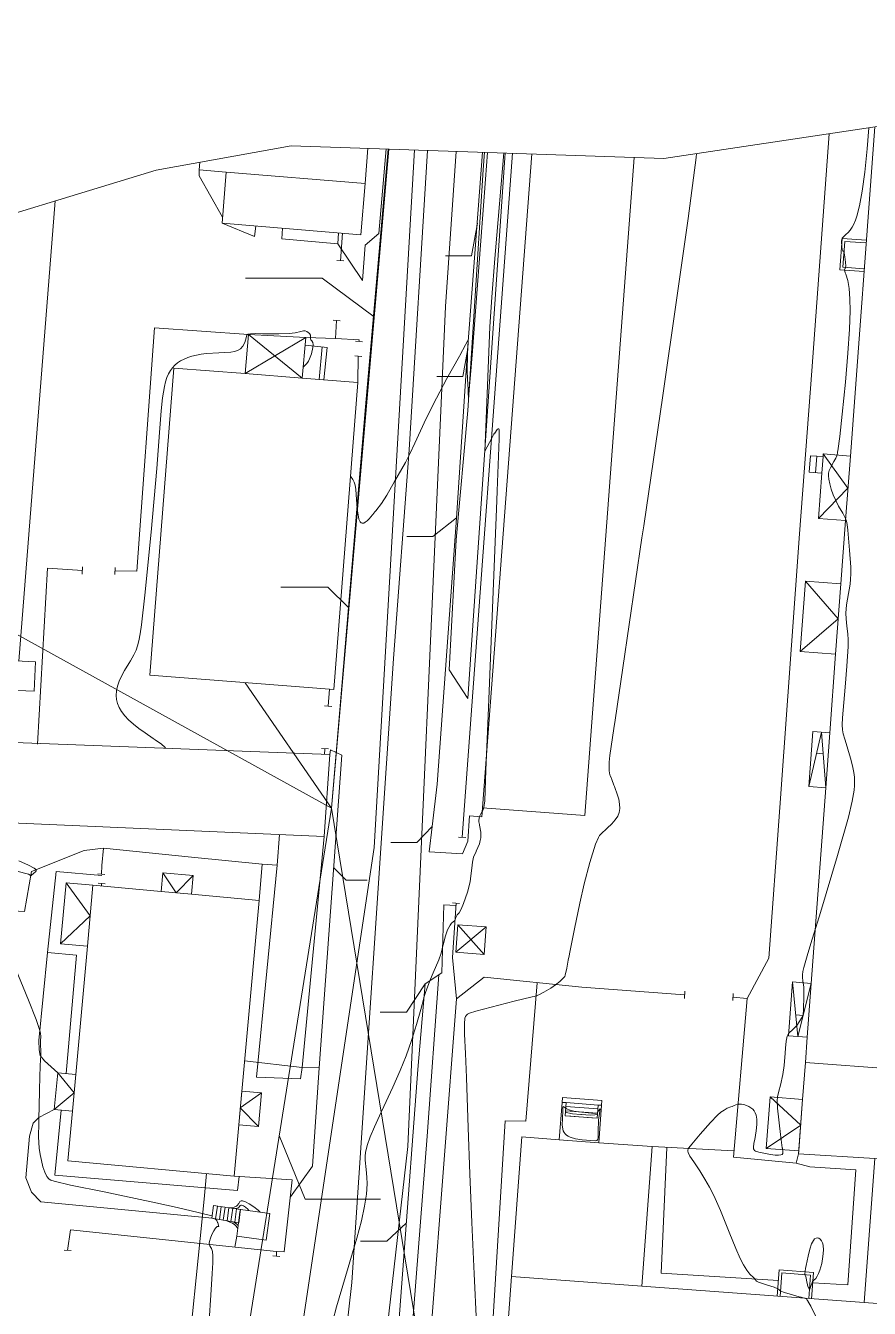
# Model space of a CAD drawing. Header units: metres. Extents: x 1233805 to 1234355, y 654698 to 655114.
# Drawn here: x 1233937.4 to 1233997.3, y 655000.7 to 655091.7 of the extents above; entities that cross this region are included whole.
import ezdxf

# ---------------------------------------------------------------- set-up
doc = ezdxf.new("R2010")
doc.units = ezdxf.units.M

msp = doc.modelspace()

# ---------------------------------------------------------------- linework, layer by layer
at = {"layer": 'ИИ_ВОДОПРОВОДЫ', "lineweight": 0}
msp.add_lwpolyline([(1233967.944, 655082.797), (1233967.18, 655071.793), (1233964.522, 655012.19), (1233960.74, 654978.868), (1233962.888, 654934.908), (1233961.805, 654824.993), (1233961.762, 654810.371), (1233969.882, 654700.999)], dxfattribs=at)
at = {"layer": 'ИИ_ГОРИЗОНТАЛИ_ОСН', "lineweight": 0}
for points, elevation in [([(1233970.154, 655082.722), (1233970.021, 655080.826), (1233969.089, 655068.643), (1233969.065, 655068.339), (1233969.02, 655067.767), (1233968.818, 655065.344), (1233968.8, 655065.62), (1233968.784, 655065.976), (1233968.768, 655066.242), (1233968.728, 655067.156), (1233968.754, 655068.428), (1233968.756, 655068.489), (1233968.767, 655068.832), (1233968.77, 655068.913), (1233968.785, 655069.159), (1233968.785, 655069.159), (1233968.791, 655069.342), (1233968.784, 655069.38), (1233968.769, 655069.384), (1233968.628, 655069.108), (1233968.611, 655069.068), (1233968.194, 655068.311), (1233968.168, 655068.267), (1233967.269, 655066.671), (1233966.537, 655065.298), (1233965.811, 655063.833), (1233965, 655062.097), (1233964.666, 655061.346), (1233964.666, 655061.345), (1233964.336, 655060.724), (1233963.578, 655059.376), (1233963.015, 655058.412), (1233962.634, 655057.818), (1233962.241, 655057.299), (1233962.155, 655057.19), (1233962.13, 655057.16), (1233961.764, 655056.722), (1233961.622, 655056.583), (1233961.496, 655056.486), (1233961.383, 655056.429), (1233961.284, 655056.413), (1233961.2, 655056.44), (1233961.13, 655056.509), (1233961.046, 655056.702), (1233960.979, 655057.015), (1233960.929, 655057.445), (1233960.883, 655058.096), (1233960.83, 655058.802), (1233960.781, 655059.103), (1233960.709, 655059.333), (1233960.607, 655059.527), (1233960.44, 655059.757)], 2.5), ([(1233984.99, 655082.639), (1233984.956, 655082.35), (1233984.387, 655078.039), (1233983.599, 655072.393), (1233982.602, 655065.472), (1233981.245, 655056.235), (1233981.117, 655055.368), (1233979.761, 655046.153), (1233979.216, 655042.45), (1233979.126, 655041.846), (1233978.853, 655039.947), (1233978.801, 655039.464), (1233978.783, 655039.114), (1233978.792, 655038.881), (1233978.822, 655038.679), (1233978.872, 655038.504), (1233978.955, 655038.316), (1233978.992, 655038.241), (1233979.135, 655037.831), (1233979.166, 655037.728), (1233979.221, 655037.583), (1233979.343, 655037.257), (1233979.471, 655036.847), (1233979.539, 655036.489), (1233979.55, 655036.167), (1233979.504, 655035.885), (1233979.398, 655035.626), (1233979.225, 655035.362), (1233978.988, 655035.094), (1233978.655, 655034.786), (1233978.629, 655034.763), (1233978.222, 655034.386), (1233978.2, 655034.365), (1233978.198, 655034.362), (1233978.112, 655034.263), (1233978.033, 655034.128), (1233977.833, 655033.636), (1233977.425, 655032.344), (1233977.024, 655030.842), (1233976.709, 655029.456), (1233976.338, 655027.632), (1233976.315, 655027.518), (1233976.009, 655025.98), (1233975.959, 655025.734), (1233975.896, 655025.418), (1233975.782, 655024.852), (1233975.674, 655024.358), (1233975.643, 655024.263), (1233975.561, 655024.162), (1233975.295, 655023.893), (1233974.996, 655023.656), (1233974.649, 655023.434), (1233974.153, 655023.155), (1233974.067, 655023.108), (1233973.853, 655022.985), (1233973.812, 655022.961), (1233973.619, 655022.884), (1233973.474, 655022.85), (1233973.327, 655022.819), (1233972.061, 655022.51), (1233969.335, 655021.792), (1233968.878, 655021.651), (1233968.754, 655021.587), (1233968.665, 655021.514), (1233968.601, 655021.419), (1233968.558, 655021.295), (1233968.521, 655020.902), (1233968.531, 655020.173), (1233968.592, 655018.784), (1233968.668, 655017.091), (1233968.794, 655013.527), (1233968.906, 655010.257), (1233969.045, 655006.798), (1233969.211, 655003.165), (1233969.394, 654999.673)], 3.5), ([(1233971.319, 655082.682), (1233970.731, 655075.733), (1233970.684, 655075.189), (1233970.461, 655072.46), (1233970.339, 655070.345), (1233970.038, 655063.229), (1233969.969, 655061.521)], 3), ([(1233957.082, 655067.475), (1233957.341, 655067.744), (1233957.455, 655067.906), (1233957.548, 655068.077), (1233957.675, 655068.426), (1233957.776, 655068.869), (1233957.806, 655069.105), (1233957.782, 655069.235), (1233957.692, 655069.356), (1233957.638, 655069.421), (1233957.606, 655069.496), (1233957.604, 655069.597), (1233957.605, 655069.61), (1233957.599, 655069.749), (1233957.543, 655069.864), (1233957.454, 655069.952), (1233957.343, 655070.022), (1233957.228, 655070.062), (1233957.115, 655070.07), (1233956.913, 655070.021), (1233956.532, 655069.923), (1233956.096, 655069.868), (1233955.363, 655069.844), (1233954.203, 655069.857), (1233953.708, 655069.865), (1233953.358, 655069.859), (1233953.182, 655069.825), (1233953.094, 655069.75), (1233953.042, 655069.587), (1233953.035, 655069.556), (1233952.945, 655069.227), (1233952.82, 655068.982), (1233952.647, 655068.791), (1233952.425, 655068.658), (1233952.215, 655068.591), (1233951.946, 655068.545), (1233951.111, 655068.496), (1233950.226, 655068.449), (1233949.862, 655068.405), (1233949.519, 655068.344), (1233949.2, 655068.265), (1233948.905, 655068.17), (1233948.636, 655068.058), (1233948.394, 655067.93), (1233948.178, 655067.787), (1233947.99, 655067.627), (1233947.821, 655067.445), (1233947.673, 655067.238), (1233947.543, 655067.004), (1233947.429, 655066.741), (1233947.332, 655066.446), (1233947.247, 655066.114), (1233947.11, 655065.3), (1233947.013, 655064.387), (1233946.896, 655062.856), (1233946.701, 655060.296), (1233946.301, 655055.775), (1233945.861, 655051.299), (1233945.62, 655049.212), (1233945.525, 655048.565), (1233945.43, 655048.059), (1233945.346, 655047.706), (1233945.24, 655047.412), (1233945.074, 655047.072), (1233944.831, 655046.649), (1233944.722, 655046.472), (1233944.422, 655045.972), (1233944.209, 655045.574), (1233944.043, 655045.202), (1233943.923, 655044.853), (1233943.849, 655044.516), (1233943.821, 655044.198), (1233943.841, 655043.898), (1233943.908, 655043.614), (1233944.026, 655043.336), (1233944.199, 655043.051), (1233944.427, 655042.76), (1233944.71, 655042.462), (1233945.042, 655042.162), (1233945.431, 655041.853), (1233945.874, 655041.533), (1233946.445, 655041.152), (1233946.59, 655041.057), (1233947.044, 655040.74), (1233947.273, 655040.523), (1233947.321, 655040.449)], 2.5), ([(1233969.968, 655061.507), (1233969.983, 655061.538), (1233970.132, 655061.824), (1233970.495, 655062.506), (1233970.624, 655062.726), (1233970.667, 655062.793), (1233970.677, 655062.808), (1233970.857, 655063.06), (1233970.918, 655063.106), (1233970.961, 655063.102), (1233970.984, 655063.052), (1233970.996, 655062.938), (1233970.993, 655062.409), (1233970.85, 655058.703), (1233970.822, 655058.028), (1233970.202, 655042.76), (1233970.057, 655038.885), (1233969.965, 655036.728), (1233969.903, 655036.236), (1233969.861, 655036.098), (1233969.799, 655035.989), (1233969.789, 655035.974), (1233969.685, 655035.792), (1233969.608, 655035.616), (1233969.553, 655035.339), (1233969.554, 655035.225), (1233969.589, 655035.035), (1233969.6, 655034.988), (1233969.685, 655034.501), (1233969.696, 655034.295), (1233969.687, 655034.106), (1233969.651, 655033.9), (1233969.586, 655033.678), (1233969.355, 655033.142), (1233969.352, 655033.136), (1233969.178, 655032.733), (1233969.093, 655032.36), (1233969.048, 655031.937), (1233968.992, 655031.405), (1233968.926, 655030.983), (1233968.743, 655030.243), (1233968.473, 655029.437), (1233968.3, 655029.024), (1233968.152, 655028.768), (1233968.041, 655028.655), (1233968.002, 655028.622), (1233967.92, 655028.445), (1233967.899, 655028.374), (1233967.853, 655028.233), (1233967.824, 655028.207), (1233967.734, 655028.146), (1233967.621, 655028.032), (1233967.512, 655027.891), (1233967.331, 655027.558), (1233967.187, 655027.143), (1233967.024, 655026.509), (1233967.003, 655026.421), (1233966.867, 655025.911), (1233966.703, 655025.443), (1233966.314, 655024.512), (1233966.129, 655024.078), (1233965.782, 655023.196), (1233965.658, 655022.771), (1233965.647, 655022.717), (1233965.446, 655021.918), (1233965.127, 655020.845), (1233964.766, 655019.706), (1233964.388, 655018.623), (1233963.967, 655017.583), (1233963.438, 655016.396), (1233962.645, 655014.69), (1233962.616, 655014.628), (1233962.142, 655013.601), (1233961.84, 655012.88), (1233961.632, 655012.274), (1233961.514, 655011.774), (1233961.485, 655011.509), (1233961.48, 655011.238), (1233961.547, 655010.571), (1233961.613, 655010.012), (1233961.629, 655009.544), (1233961.578, 655008.826), (1233961.441, 655007.952), (1233961.216, 655006.914), (1233960.901, 655005.696), (1233960.099, 655002.981), (1233959.454, 655000.812), (1233959.191, 654999.824)], 3), ([(1233936.928, 655032.459), (1233937.609, 655032.161), (1233938.006, 655031.948), (1233938.106, 655031.871), (1233938.153, 655031.806), (1233938.15, 655031.751), (1233938.096, 655031.689), (1233938.092, 655031.684), (1233937.987, 655031.581), (1233937.793, 655031.416), (1233937.758, 655031.417), (1233937.72, 655031.449), (1233937.607, 655031.526), (1233937.504, 655031.549), (1233936.862, 655031.707)], 2.5), ([(1233936.689, 655024.815), (1233937.604, 655022.577), (1233938.146, 655021.199), (1233938.407, 655020.435), (1233938.457, 655020.212), (1233938.472, 655020.015), (1233938.466, 655019.664), (1233938.46, 655019.369), (1233938.469, 655019.031), (1233938.475, 655018.855), (1233938.469, 655018.703), (1233938.438, 655017.938), (1233938.392, 655016.23), (1233938.36, 655014.998), (1233938.33, 655014.255), (1233938.33, 655014.254), (1233938.338, 655014.25), (1233938.341, 655014.249), (1233938.335, 655013.976), (1233938.331, 655013.875), (1233938.319, 655012.882), (1233938.369, 655012.069), (1233938.43, 655011.637), (1233938.519, 655011.196), (1233938.633, 655010.763), (1233938.759, 655010.384), (1233938.901, 655010.077), (1233939.051, 655009.896), (1233939.061, 655009.887), (1233939.063, 655009.885), (1233939.18, 655009.813), (1233939.432, 655009.731), (1233940.588, 655009.462), (1233942.969, 655008.97), (1233946.644, 655008.207), (1233948.157, 655007.865), (1233949.641, 655007.503), (1233950.112, 655007.386), (1233950.627, 655007.281), (1233950.631, 655007.28)], 2.5), ([(1233977.942, 655014.208), (1233977.938, 655014.209), (1233977.567, 655014.235), (1233976.066, 655014.347), (1233976.062, 655014.347), (1233976.059, 655014.347), (1233975.679, 655014.376), (1233975.678, 655014.377)], 5), ([(1233977.963, 655014.493), (1233977.919, 655014.47), (1233977.785, 655014.436), (1233977.442, 655014.423), (1233976.828, 655014.458), (1233976.805, 655014.46), (1233976.781, 655014.462), (1233976.182, 655014.513), (1233975.854, 655014.574), (1233975.728, 655014.625), (1233975.698, 655014.646)], 4.5), ([(1233952.365, 655007.958), (1233952.191, 655007.891), (1233951.888, 655007.852), (1233951.847, 655007.847)], 3), ([(1233952.502, 655007.848), (1233952.414, 655007.814), (1233952.261, 655007.794), (1233952.243, 655007.791)], 3.5), ([(1233954.043, 655007.547), (1233953.903, 655007.681), (1233953.596, 655007.916), (1233953.263, 655008.134), (1233952.989, 655008.28), (1233952.79, 655008.347), (1233952.685, 655008.344), (1233952.604, 655008.294), (1233952.521, 655008.162), (1233952.502, 655008.126), (1233952.437, 655008.024), (1233952.365, 655007.958)], 3), ([(1233953.244, 655007.654), (1233953.157, 655007.761), (1233953.009, 655007.89), (1233952.847, 655007.994), (1233952.716, 655008.044), (1233952.662, 655008.042), (1233952.622, 655008.017), (1233952.58, 655007.95), (1233952.57, 655007.932), (1233952.502, 655007.848)], 3.5), ([(1233950.73, 655007.085), (1233950.741, 655007.082), (1233950.903, 655007.009), (1233950.96, 655006.943), (1233951.018, 655006.814), (1233951.022, 655006.804), (1233951.028, 655006.789), (1233951.112, 655006.533), (1233951.088, 655006.529), (1233951.034, 655006.53), (1233950.981, 655006.511), (1233950.867, 655006.406), (1233950.744, 655006.215), (1233950.612, 655005.953), (1233950.504, 655005.683), (1233950.441, 655005.46), (1233950.427, 655005.337), (1233950.436, 655005.232), (1233950.467, 655005.14), (1233950.531, 655005.033), (1233950.583, 655004.949), (1233950.651, 655004.756), (1233950.68, 655004.441), (1233950.677, 655003.932), (1233950.642, 655003.194), (1233950.564, 655002.029), (1233950.405, 654999.463)], 2.5), ([(1233951.619, 655006.938), (1233951.78, 655006.867), (1233952.064, 655006.746), (1233952.232, 655006.647), (1233952.319, 655006.565), (1233952.405, 655006.447), (1233952.45, 655006.388)], 3), ([(1233952.139, 655006.851), (1233952.247, 655006.788), (1233952.368, 655006.718), (1233952.455, 655006.617), (1233952.478, 655006.587)], 3.5)]:
    msp.add_lwpolyline(points, dxfattribs=dict(at, elevation=elevation))
at = {"layer": 'ИИ_ГОРИЗОНТАЛИ_УТОЛЩ', "lineweight": 0, "elevation": 4}
for points in [[(1233997.208, 655084.469), (1233997.096, 655082.967), (1233996.93, 655081.319), (1233996.75, 655079.962), (1233996.56, 655078.922), (1233996.369, 655078.209), (1233996.26, 655077.907), (1233996.144, 655077.64), (1233996.02, 655077.412), (1233995.887, 655077.215), (1233995.745, 655077.049), (1233995.572, 655076.888), (1233995.529, 655076.851), (1233995.409, 655076.733), (1233995.334, 655076.632), (1233995.296, 655076.54), (1233995.283, 655076.424), (1233995.289, 655076.006), (1233995.322, 655075.832), (1233995.368, 655075.73), (1233995.396, 655075.717), (1233995.434, 655075.69), (1233995.465, 655075.608), (1233995.517, 655075.318), (1233995.562, 655074.934), (1233995.571, 655074.641), (1233995.57, 655074.602), (1233995.571, 655074.574), (1233995.551, 655074.514), (1233995.546, 655074.509), (1233995.508, 655074.456), (1233995.496, 655074.385), (1233995.545, 655074.167), (1233995.575, 655074.091), (1233995.724, 655073.631), (1233995.821, 655073.064), (1233995.875, 655072.345), (1233995.885, 655071.478), (1233995.838, 655070.17), (1233995.728, 655068.472), (1233995.555, 655066.41), (1233995.334, 655064.162), (1233995.154, 655062.566), (1233995.01, 655061.544), (1233995, 655061.479), (1233994.983, 655061.375), (1233994.947, 655061.185), (1233994.879, 655061.034), (1233994.739, 655060.791), (1233994.491, 655060.35), (1233994.4, 655060.15), (1233994.355, 655059.974), (1233994.344, 655059.778), (1233994.369, 655059.545), (1233994.439, 655059.22), (1233994.551, 655058.838), (1233994.692, 655058.44), (1233994.848, 655058.064), (1233995.069, 655057.623), (1233995.364, 655057.116), (1233995.471, 655056.938), (1233995.569, 655056.749), (1233995.629, 655056.569), (1233995.675, 655056.319), (1233995.724, 655055.917), (1233995.851, 655054.506), (1233995.927, 655053.29), (1233995.937, 655052.822), (1233995.925, 655052.437), (1233995.892, 655052.091), (1233995.827, 655051.689), (1233995.781, 655051.438), (1233995.639, 655050.614), (1233995.587, 655050.035), (1233995.597, 655049.627), (1233995.658, 655049.106), (1233995.721, 655048.574), (1233995.742, 655048.152), (1233995.739, 655047.662), (1233995.655, 655046.284), (1233995.525, 655044.795), (1233995.344, 655042.602), (1233995.325, 655042.102), (1233995.34, 655041.756), (1233995.39, 655041.475), (1233995.505, 655041.093), (1233995.526, 655041.027), (1233995.909, 655039.737), (1233996.044, 655039.193), (1233996.14, 655038.725), (1233996.187, 655038.4), (1233996.208, 655038.106), (1233996.204, 655037.808), (1233996.176, 655037.486), (1233996.037, 655036.688), (1233995.762, 655035.565), (1233994.992, 655032.842), (1233993.774, 655028.8), (1233993.093, 655026.596), (1233992.828, 655025.735), (1233992.593, 655024.895), (1233992.532, 655024.607), (1233992.504, 655024.382), (1233992.506, 655024.19), (1233992.542, 655023.96), (1233992.604, 655023.491), (1233992.611, 655022.864), (1233992.574, 655021.906), (1233992.574, 655021.893), (1233992.573, 655021.883), (1233992.548, 655021.536), (1233992.481, 655021.371), (1233992.281, 655021.032), (1233992.101, 655020.778), (1233991.924, 655020.584), (1233991.693, 655020.383), (1233991.663, 655020.358), (1233991.509, 655020.206), (1233991.422, 655020.018), (1233991.345, 655019.659), (1233991.293, 655019.176), (1233991.274, 655018.822), (1233991.209, 655017.945), (1233991.105, 655017.306), (1233990.941, 655016.553), (1233990.834, 655016.129), (1233990.738, 655015.73), (1233990.71, 655015.426), (1233990.745, 655014.915), (1233990.951, 655013.044), (1233991.077, 655012.112), (1233991.082, 655012.08), (1233991.116, 655011.839), (1233991.12, 655011.806), (1233991.12, 655011.806), (1233991.119, 655011.704), (1233991.071, 655011.636), (1233990.97, 655011.594), (1233990.816, 655011.579), (1233990.569, 655011.592), (1233990.232, 655011.635), (1233989.421, 655011.792), (1233989.179, 655011.867), (1233989.113, 655011.91), (1233989.069, 655011.964), (1233989.044, 655012.035), (1233989.035, 655012.129), (1233989.068, 655012.427), (1233989.116, 655012.698), (1233989.219, 655013.3), (1233989.265, 655013.752), (1233989.264, 655014.128), (1233989.214, 655014.426), (1233989.156, 655014.578), (1233989.076, 655014.716), (1233988.974, 655014.839), (1233988.85, 655014.946), (1233988.704, 655015.038), (1233988.538, 655015.112), (1233988.357, 655015.166), (1233988.171, 655015.197), (1233987.908, 655015.19), (1233987.659, 655015.099), (1233987.521, 655015.038), (1233987.419, 655015.002), (1233987.169, 655014.905), (1233986.947, 655014.785), (1233986.715, 655014.622), (1233986.474, 655014.413), (1233985.985, 655013.903), (1233985.261, 655013.06), (1233984.786, 655012.503), (1233984.651, 655012.354), (1233984.44, 655012.105), (1233984.392, 655012.021), (1233984.37, 655011.944), (1233984.37, 655011.861), (1233984.394, 655011.768), (1233984.527, 655011.516), (1233984.8, 655011.108), (1233985.233, 655010.461), (1233985.588, 655009.888), (1233985.917, 655009.304), (1233986.219, 655008.712), (1233986.686, 655007.666), (1233987.306, 655006.131), (1233987.774, 655004.963), (1233988.088, 655004.249), (1233988.323, 655003.793), (1233988.556, 655003.42), (1233988.784, 655003.131), (1233989.026, 655002.905), (1233989.089, 655002.851), (1233989.177, 655002.733), (1233989.247, 655002.643), (1233989.384, 655002.569), (1233990.016, 655002.367), (1233990.501, 655002.217), (1233990.755, 655002.109), (1233990.825, 655002.059), (1233990.87, 655002.004), (1233990.871, 655002.001), (1233990.962, 655001.926), (1233991.221, 655001.833), (1233992.274, 655001.537), (1233992.406, 655001.501), (1233992.72, 655001.411), (1233992.814, 655001.361), (1233992.849, 655001.297), (1233992.88, 655001.237), (1233992.887, 655001.229), (1233993.088, 655000.881), (1233993.49, 655000.03)], [(1233975.495, 655014.288), (1233975.485, 655014.163), (1233975.463, 655013.736), (1233975.497, 655013.433), (1233975.539, 655013.304), (1233975.596, 655013.189), (1233975.671, 655013.09), (1233975.763, 655013.004), (1233975.88, 655012.927), (1233976.026, 655012.858), (1233976.397, 655012.744), (1233976.872, 655012.664), (1233977.493, 655012.611), (1233977.495, 655012.611), (1233977.497, 655012.611), (1233977.796, 655012.597), (1233977.929, 655012.618), (1233977.993, 655012.687), (1233978.017, 655012.843), (1233978.023, 655013.257), (1233978.044, 655014.066), (1233978.132, 655014.693), (1233978.156, 655014.855), (1233978.148, 655014.867), (1233978.129, 655014.849), (1233978.049, 655014.718), (1233978.002, 655014.637), (1233977.958, 655014.583), (1233977.898, 655014.561), (1233977.549, 655014.573), (1233977.548, 655014.573), (1233977.546, 655014.573), (1233976.619, 655014.658), (1233976.285, 655014.711), (1233976.03, 655014.771), (1233975.778, 655014.873), (1233975.578, 655015.013), (1233975.538, 655015.044), (1233975.521, 655015.039), (1233975.511, 655014.917), (1233975.511, 655014.834), (1233975.511, 655014.659), (1233975.495, 655014.288)], [(1233952.638, 655007.738), (1233952.635, 655007.737), (1233952.632, 655007.736), (1233952.611, 655007.6), (1233952.608, 655007.577), (1233952.605, 655007.553), (1233952.52, 655006.948), (1233952.504, 655006.789), (1233952.504, 655006.789), (1233952.505, 655006.787), (1233952.507, 655006.786), (1233952.514, 655006.786), (1233952.538, 655006.943), (1233952.539, 655006.949), (1233952.54, 655006.954), (1233952.626, 655007.579), (1233952.641, 655007.74), (1233952.64, 655007.74), (1233952.639, 655007.739), (1233952.639, 655007.739), (1233952.638, 655007.738)], [(1233993.171, 655002.489), (1233993.156, 655002.435), (1233993.054, 655002.135), (1233993.011, 655002.081), (1233992.971, 655002.088), (1233992.894, 655002.268), (1233992.794, 655002.707), (1233992.76, 655002.873), (1233992.684, 655003.134), (1233992.673, 655003.163), (1233992.73, 655003.535), (1233992.768, 655003.743), (1233992.772, 655003.763), (1233992.9, 655004.417), (1233993.021, 655004.907), (1233993.148, 655005.281), (1233993.278, 655005.534), (1233993.37, 655005.639), (1233993.468, 655005.701), (1233993.571, 655005.719), (1233993.673, 655005.692), (1233993.769, 655005.62), (1233993.852, 655005.508), (1233993.918, 655005.363), (1233993.963, 655005.192), (1233993.991, 655004.833), (1233993.961, 655004.39), (1233993.874, 655003.889), (1233993.744, 655003.417), (1233993.653, 655003.183), (1233993.553, 655002.99), (1233993.445, 655002.841), (1233993.322, 655002.723), (1233993.302, 655002.707), (1233993.222, 655002.627), (1233993.171, 655002.489)]]:
    msp.add_lwpolyline(points, dxfattribs=at)
at = {"layer": 'ИИ_ДОРОГИ_АД', "lineweight": 0}
for points in [[(1233994.409, 655084.05), (1233993.163, 655067.221), (1233992.305, 655055.659), (1233990.905, 655036.255), (1233990.125, 655025.548), (1233988.594, 655022.708)], [(1233961.498, 655076.145), (1233962.445, 655076.959), (1233962.981, 655082.968)], [(1233969.812, 655082.733), (1233968.744, 655068.668), (1233967.972, 655056.783), (1233966.599, 655037.909), (1233966.246, 655034.896)], [(1233949.721, 655081.481), (1233949.702, 655081.05), (1233951.368, 655078.134)], [(1233951.332, 655077.699), (1233953.628, 655076.759), (1233953.734, 655077.5)], [(1233955.616, 655077.343), (1233955.571, 655076.594), (1233959.554, 655076.245), (1233959.601, 655077.013)], [(1233959.554, 655076.245), (1233961.293, 655073.624), (1233961.498, 655076.145)], [(1233958.974, 655039.999), (1233959.025, 655040.337), (1233959.836, 655039.969), (1233958.224, 655017.766), (1233957.74, 655010.801), (1233956.183, 655008.633)], [(1233969.811, 655036.226), (1233969.76, 655035.577), (1233968.883, 655035.659), (1233968.766, 655033.867), (1233968.389, 655032.971), (1233966.037, 655033.103), (1233966.246, 655034.896)], [(1233921.896, 655014.323), (1233918.478, 655014.665), (1233920.242, 655030.402), (1233931.846, 655029.176), (1233937.312, 655028.858), (1233937.808, 655031.71), (1233941.546, 655033.2), (1233942.917, 655033.363)], [(1233954.189, 655032.216), (1233955.241, 655032.158), (1233953.767, 655017.125), (1233956.898, 655016.993), (1233957.028, 655017.81)], [(1233942.814, 655031.411), (1233939.57, 655031.711), (1233938.959, 655025.949), (1233938.343, 655019.708), (1233938.353, 655019.053), (1233938.433, 655018.661), (1233938.746, 655018.278), (1233939.674, 655017.42)], [(1233967.921, 655029.294), (1233967.073, 655029.33), (1233966.927, 655024.513)], [(1233938.959, 655025.949), (1233941.011, 655025.762), (1233940.269, 655017.365)], [(1233966.927, 655024.513), (1233965.735, 655023.726), (1233965.22, 655017.649), (1233963.19, 654990.517), (1233963.573, 654989.502), (1233964.287, 654988.788), (1233964.986, 654988.479), (1233965.342, 654988.479)], [(1233964.287, 654988.788), (1233964.143, 654990.442), (1233965.892, 655012.937), (1233966.701, 655024.364)], [(1233973.677, 655023.816), (1233972.891, 655013.991), (1233971.424, 655014.016), (1233970.479, 654998.541)], [(1233957.028, 655017.81), (1233958.224, 655017.766)], [(1233939.436, 655014.811), (1233938.347, 655014.252), (1233937.946, 655013.843), (1233937.67, 655012.926), (1233937.419, 655009.964), (1233937.82, 655008.967), (1233938.488, 655008.281), (1233950.655, 655007.101)], [(1233939.933, 655014.765), (1233939.482, 655010.169), (1233952.43, 655009.065), (1233952.553, 655010.077)], [(1233981.847, 655012.187), (1233987.648, 655011.891)], [(1233982.884, 655012.134), (1233982.482, 655003.213), (1233990.805, 655002.686)], [(1233993.236, 655002.532), (1233995.726, 655002.374), (1233996.285, 655010.543), (1233993.035, 655010.753), (1233992.057, 655011.009)], [(1233952.373, 655005.845), (1233952.23, 655005.054)]]:
    msp.add_lwpolyline(points, dxfattribs=at)
at = {"layer": 'ИИ_КАНАЛИЗАЦИЯ', "lineweight": 0}
msp.add_lwpolyline([(1233959.831, 654935.307), (1233963.849, 654975.195), (1233964.502, 654990.159), (1233959.462, 654992.879), (1233960.552, 655002.541), (1233963.498, 655046.82), (1233964.614, 655061.611), (1233965.913, 655082.867)], dxfattribs=at)
at = {"layer": 'ИИ_ЛЭП_ВН', "lineweight": 0}
for points in [[(1233963.155, 655082.962), (1233959.103, 655036.201)], [(1233962.125, 655071.068), (1233958.443, 655073.804), (1233953.002, 655073.804)], [(1233959.103, 655036.201), (1233949.847, 654978.253), (1233945.218, 654919.13), (1233958.083, 654861.007)], [(1233955.394, 655012.977), (1233957.242, 655008.47), (1233962.581, 655008.47)]]:
    msp.add_lwpolyline(points, dxfattribs=at)
at = {"layer": 'ИИ_ЛЭП_НН', "lineweight": 0}
for points in [[(1233963.118, 655082.963), (1233961.503, 655064.671), (1233959.103, 655036.201)], [(1233960.303, 655050.436), (1233958.844, 655051.876), (1233955.494, 655051.876)], [(1233959.103, 655036.201), (1233932.829, 655050.695)], [(1233959.103, 655036.201), (1233952.965, 655045.102)], [(1233959.103, 655036.201), (1233968.727, 654977.323)], [(1233922.991, 654975.982), (1233937.196, 654974.121), (1233946.265, 654972.885), (1233948.67, 654994.745), (1233950.077, 655008.451), (1233950.235, 655010.279)]]:
    msp.add_lwpolyline(points, dxfattribs=at)
at = {"layer": 'ИИ_ОГРАДЫ', "lineweight": 0}
for points in [[(1233971.93, 655082.661), (1233968.366, 655034.132)], [(1233959.734, 655075.037), (1233959.882, 655076.99)], [(1233959.484, 655075.055), (1233959.983, 655075.019)], [(1233959.215, 655070.81), (1233959.714, 655070.773)], [(1233959.464, 655070.792), (1233959.382, 655069.52), (1233961.053, 655069.424), (1233961.042, 655069.312)], [(1233953.199, 655069.8), (1233946.532, 655070.265), (1233945.295, 655053.003), (1233943.733, 655053.027)], [(1233957.268, 655069.587), (1233959.382, 655069.52)], [(1233960.792, 655069.33), (1233961.291, 655069.294)], [(1233960.752, 655068.283), (1233961.25, 655068.246)], [(1233960.956, 655066.407), (1233961.001, 655068.264)], [(1233941.431, 655053.06), (1233938.956, 655053.22), (1233938.245, 655040.75)], [(1233941.447, 655053.309), (1233941.416, 655052.81)], [(1233943.748, 655053.276), (1233943.718, 655052.777)], [(1233958.96, 655044.636), (1233958.861, 655043.437)], [(1233958.612, 655043.455), (1233959.111, 655043.418)], [(1233958.378, 655040.437), (1233958.876, 655040.4)], [(1233958.627, 655040.419), (1233958.596, 655040.013)], [(1233952.929, 655018.271), (1233957.028, 655017.81), (1233958.589, 655034.184)], [(1233968.117, 655034.15), (1233968.616, 655034.114)], [(1233953.968, 655029.656), (1233954.189, 655032.216), (1233949.158, 655032.733), (1233942.917, 655033.363), (1233942.8, 655032.129), (1233942.776, 655031.519)], [(1233942.527, 655031.538), (1233943.026, 655031.501)], [(1233942.538, 655030.878), (1233943.037, 655030.841)], [(1233942.788, 655030.86), (1233942.775, 655030.677)], [(1233967.682, 655029.473), (1233968.181, 655029.436)], [(1233967.932, 655029.455), (1233967.672, 655025.611), (1233967.961, 655022.677)], [(1233984.15, 655022.955), (1233976.86, 655023.491), (1233969.924, 655024.2), (1233967.961, 655022.677), (1233965.342, 654988.479), (1233965.312, 654988.279)], [(1233984.133, 655022.706), (1233984.168, 655023.205)], [(1233987.56, 655022.548), (1233987.595, 655023.047)], [(1233992.229, 655011.671), (1233992.057, 655011.009), (1233987.608, 655011.432), (1233988.594, 655022.708), (1233987.578, 655022.798)], [(1233940.376, 655004.826), (1233940.595, 655006.292), (1233955.207, 655004.738), (1233955.75, 655004.716), (1233956.314, 655009.824), (1233952.184, 655010.101)], [(1233940.127, 655004.844), (1233940.626, 655004.808)], [(1233954.939, 655004.429), (1233955.437, 655004.392)], [(1233955.207, 655004.738), (1233955.188, 655004.411)]]:
    msp.add_lwpolyline(points, dxfattribs=at)
at = {"layer": 'ИИ_ОТКОС', "color": 33, "lineweight": 0, "elevation": 2.983}
msp.add_lwpolyline([(1233969.941, 655082.729), (1233969.862, 655081.495), (1233969.421, 655074.762), (1233968.778, 655064.412), (1233967.944, 655055.239), (1233967.442, 655046.019), (1233968.774, 655043.975)], dxfattribs=at)
at = {"layer": 'ИИ_ОТКОС', "lineweight": 0, "elevation": 3.601}
msp.add_lwpolyline([(1233968.774, 655043.975), (1233971.387, 655082.342), (1233971.413, 655082.678)], dxfattribs=at)
at = {"layer": 'ИИ_ОТМЕТКИ', "lineweight": 0}
for points, elevation in [([(1233969.451, 655077.69), (1233969.032, 655075.395), (1233967.191, 655075.395)], 2.396), ([(1233968.744, 655068.668), (1233968.41, 655066.823), (1233966.568, 655066.823)], 2.505), ([(1233967.969, 655056.785), (1233966.285, 655055.476), (1233964.443, 655055.476)], 2.6), ([(1233966.246, 655034.893), (1233965.159, 655033.758), (1233963.317, 655033.758)], 2.737), ([(1233959.255, 655031.964), (1233960.141, 655031.093), (1233961.626, 655031.093)], 2.724), ([(1233965.735, 655023.726), (1233964.426, 655021.719), (1233962.546, 655021.719)], 2.99), ([(1233964.405, 655006.747), (1233963.025, 655005.491), (1233961.144, 655005.491)], 3.202)]:
    msp.add_lwpolyline(points, dxfattribs=dict(at, elevation=elevation))
at = {"layer": 'ИИ_СТРОЕНИЕ', "lineweight": 0}
for points in [[(1233997.637, 655084.533), (1233995.904, 655061.183), (1233995.564, 655056.609), (1233995.231, 655052.121), (1233994.861, 655047.133), (1233994.447, 655041.554), (1233994.157, 655037.642), (1233993.127, 655023.772), (1233992.843, 655019.945), (1233992.711, 655018.158), (1233992.517, 655015.542), (1233992.229, 655011.671), (1233997.631, 655011.338), (1234002.093, 655011.062), (1234004.256, 655010.928), (1234004.485, 655014.114), (1234005.358, 655026.27), (1234006.322, 655039.703), (1234006.865, 655047.266), (1234005.282, 655047.384), (1234006.156, 655059.158), (1234006.511, 655063.937), (1234008.156, 655086.109)], [(1233961.687, 655083.012), (1233961.48, 655080.506), (1233951.632, 655081.323), (1233949.721, 655081.481), (1233949.766, 655082.02)], [(1233973.299, 655082.614), (1233969.811, 655036.226), (1233977.068, 655035.68), (1233980.578, 655082.364)], [(1233961.48, 655080.506), (1233961.179, 655076.882), (1233951.332, 655077.699), (1233951.632, 655081.323), (1233961.48, 655080.506)], [(1233997.04, 655076.495), (1233995.318, 655076.622), (1233995.153, 655074.397), (1233996.875, 655074.269)], [(1233997.025, 655076.295), (1233995.502, 655076.408), (1233995.367, 655074.581), (1233996.89, 655074.468)], [(1233953.199, 655069.8), (1233952.984, 655067.026), (1233957.016, 655066.713), (1233957.268, 655069.587), (1233953.199, 655069.8)], [(1233957.268, 655069.587), (1233952.984, 655067.026)], [(1233953.199, 655069.8), (1233957.016, 655066.713)], [(1233957.22, 655069.042), (1233958.789, 655068.891), (1233958.562, 655066.593)], [(1233958.446, 655068.924), (1233958.233, 655066.618)], [(1233947.904, 655067.421), (1233946.211, 655045.627), (1233959.263, 655044.613), (1233960.956, 655066.407), (1233957.016, 655066.713), (1233952.984, 655067.026), (1233947.904, 655067.421)], [(1233993.981, 655061.326), (1233993.967, 655061.141), (1233993.879, 655059.962), (1233993.641, 655056.752), (1233995.564, 655056.609), (1233995.904, 655061.183), (1233993.981, 655061.326)], [(1233993.981, 655061.326), (1233995.734, 655058.896), (1233993.641, 655056.752)], [(1233993.08, 655061.207), (1233992.993, 655060.028), (1233993.879, 655059.962), (1233993.967, 655061.141), (1233993.08, 655061.207)], [(1233993.524, 655061.174), (1233993.436, 655059.995)], [(1233992.717, 655052.308), (1233992.346, 655047.319), (1233994.861, 655047.133), (1233995.231, 655052.121), (1233992.717, 655052.308)], [(1233992.717, 655052.308), (1233995.046, 655049.627), (1233992.346, 655047.319)], [(1233993.249, 655041.643), (1233992.959, 655037.731), (1233994.157, 655037.642), (1233994.447, 655041.554), (1233993.249, 655041.643)], [(1233992.959, 655037.731), (1233993.848, 655041.599), (1233994.157, 655037.642)], [(1233927.919, 655041.2), (1233934.714, 655040.937), (1233958.974, 655039.999), (1233958.589, 655034.184), (1233927.672, 655035.531), (1233927.919, 655041.2)], [(1233993.501, 655040.09), (1233993.968, 655040.056)], [(1233947.133, 655031.619), (1233947.012, 655030.29), (1233949.161, 655030.094), (1233949.282, 655031.423), (1233947.133, 655031.619)], [(1233947.133, 655031.619), (1233948.073, 655030.194), (1233949.282, 655031.423)], [(1233942.178, 655030.731), (1233941.784, 655026.406), (1233939.886, 655026.579), (1233940.281, 655030.904), (1233942.178, 655030.731)], [(1233940.281, 655030.904), (1233941.981, 655028.568), (1233939.886, 655026.579)], [(1233953.968, 655029.656), (1233952.184, 655010.101), (1233940.395, 655011.176), (1233940.716, 655014.694), (1233940.954, 655017.303), (1233941.784, 655026.406), (1233942.178, 655030.731), (1233947.012, 655030.29), (1233949.161, 655030.094), (1233953.968, 655029.656)], [(1233970.078, 655027.784), (1233969.933, 655025.829), (1233967.923, 655025.978), (1233968.068, 655027.933), (1233970.078, 655027.784)], [(1233970.078, 655027.784), (1233967.923, 655025.978)], [(1233968.068, 655027.933), (1233969.933, 655025.829)], [(1233991.801, 655023.87), (1233991.517, 655020.043), (1233992.843, 655019.945), (1233993.127, 655023.772), (1233991.801, 655023.87)], [(1233991.801, 655023.87), (1233992.18, 655019.994), (1233993.127, 655023.772)], [(1233992.029, 655021.54), (1233992.558, 655021.501)], [(1233999.035, 655017.689), (1233998.812, 655014.535), (1234004.485, 655014.114), (1234004.256, 655010.928), (1234002.093, 655011.062), (1233997.631, 655011.338), (1233992.229, 655011.671), (1233992.245, 655011.881), (1233992.517, 655015.542), (1233992.711, 655018.158), (1233999.035, 655017.689)], [(1233939.674, 655017.42), (1233939.436, 655014.811), (1233940.716, 655014.694), (1233940.954, 655017.303), (1233939.674, 655017.42)], [(1233939.674, 655017.42), (1233940.835, 655015.998), (1233939.436, 655014.811)], [(1233954.132, 655015.996), (1233953.915, 655013.615), (1233952.517, 655013.742), (1233952.734, 655016.123), (1233954.132, 655015.996)], [(1233954.132, 655015.996), (1233952.626, 655014.933), (1233953.915, 655013.615)], [(1233975.455, 655015.329), (1233975.258, 655012.676), (1233978.056, 655012.468), (1233978.251, 655015.122), (1233978.009, 655015.14), (1233977.942, 655014.205), (1233975.677, 655014.374), (1233975.747, 655015.308), (1233975.455, 655015.329)], [(1233975.455, 655015.329), (1233975.48, 655015.666), (1233978.266, 655015.459), (1233978.251, 655015.122)], [(1233975.726, 655015.032), (1233977.99, 655014.864)], [(1233978.009, 655015.14), (1233975.747, 655015.308)], [(1233990.208, 655015.714), (1233989.936, 655012.052), (1233992.245, 655011.881), (1233992.517, 655015.542), (1233990.208, 655015.714)], [(1233990.208, 655015.714), (1233992.381, 655013.711), (1233989.936, 655012.052)], [(1233975.703, 655014.721), (1233977.967, 655014.553)], [(1233971.872, 655002.976), (1233972.607, 655012.873), (1233975.258, 655012.676), (1233978.056, 655012.468), (1233981.847, 655012.187), (1233981.112, 655002.291), (1233971.872, 655002.976)], [(1234002.093, 655011.062), (1234001.33, 655000.79), (1233996.872, 655001.121), (1233997.631, 655011.338), (1234002.093, 655011.062)], [(1233952.506, 655006.79), (1233952.64, 655007.736), (1233950.734, 655008.004), (1233950.607, 655007.106), (1233952.506, 655006.79)], [(1233950.607, 655007.106), (1233950.734, 655008.004)], [(1233950.878, 655007.061), (1233951.006, 655007.966)], [(1233951.15, 655007.016), (1233951.278, 655007.928)], [(1233951.421, 655006.971), (1233951.551, 655007.889)], [(1233951.692, 655006.926), (1233951.823, 655007.851)], [(1233951.964, 655006.88), (1233952.095, 655007.812)], [(1233952.235, 655006.835), (1233952.367, 655007.774)], [(1233952.64, 655007.736), (1233952.506, 655006.79), (1233952.373, 655005.845), (1233954.474, 655005.549), (1233954.73, 655007.455), (1233952.64, 655007.736)], [(1233993.152, 655001.397), (1233993.29, 655003.258), (1233990.861, 655003.439), (1233990.723, 655001.577)], [(1233992.952, 655001.412), (1233993.076, 655003.074), (1233991.045, 655003.224), (1233990.922, 655001.563)], [(1233971.872, 655002.976), (1233971.537, 654998.462), (1233971.39, 654996.478), (1233971.125, 654992.906), (1233974.213, 654992.677), (1233975.435, 654992.586), (1233977.216, 654992.454), (1233978.992, 654992.322), (1233997.615, 654990.94), (1234004.245, 654990.448), (1234004.49, 654993.744), (1234004.993, 655000.518), (1234001.33, 655000.79), (1233996.872, 655001.121), (1233981.112, 655002.291), (1233971.872, 655002.976)]]:
    msp.add_lwpolyline(points, dxfattribs=at)
at = {"layer": 'ИИ_ТЕПЛОТРАССА', "lineweight": 0}
msp.add_lwpolyline([(1233964.982, 655082.899), (1233962.125, 655033.414), (1233954.34, 654981.542)], dxfattribs=at)
at = {"layer": 'ИИ_ТЕПЛОТРАССА', "lineweight": 0, "elevation": -11.67}
msp.add_lwpolyline([(1233936.908, 655046.639), (1233939.503, 655079.282)], dxfattribs=at)
at = {"layer": 'ИИ_ТЕПЛОТРАССА', "color": 7, "lineweight": 0}
msp.add_lwpolyline([(1233935.727, 655046.689), (1233938.09, 655046.588), (1233938.001, 655044.5), (1233935.637, 655044.601)], dxfattribs=at)
at = {"layer": 'ИИ_УГОДЬЯ', "lineweight": 0}
msp.add_lwpolyline([(1233955.241, 655032.158), (1233955.4, 655034.322)], dxfattribs=at)
at = {"layer": 'Оформление точек', "color": 41, "lineweight": 0}
msp.add_lwpolyline([(1234087.598, 655090.373), (1234059.482, 655089.903), (1234043.421, 655091.714), (1234034.666, 655090.386), (1234028.236, 655086.883), (1234010.907, 655086.521), (1233982.671, 655082.292), (1233956.24, 655083.199), (1233946.655, 655081.453), (1233930.199, 655076.458), (1233877.216, 655076.528), (1233835.712, 655079.571), (1233829.431, 655025.749), (1233818.221, 654852.927), (1233807.506, 654725.363), (1233805.351, 654698.229), (1234024.617, 654701.92), (1234177.241, 654711.682)], dxfattribs=at)

doc.saveas('drawing.dxf')
